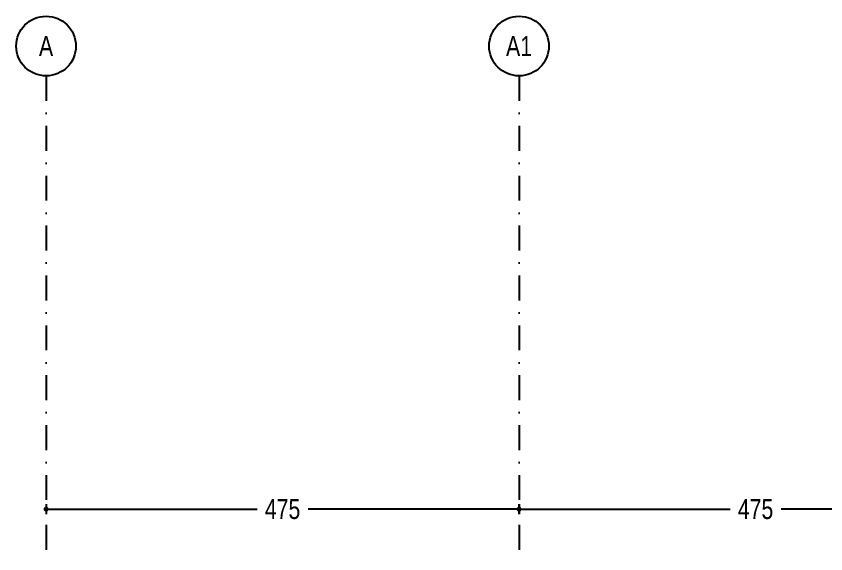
# Model space of a CAD drawing. Header units: centimetres. Extents: x 77182 to 116086, y 20619 to 33555.
# Drawn here: x 81729 to 82542, y 22970 to 23510 of the extents above; entities that cross this region are included whole.
import ezdxf
from ezdxf.enums import TextEntityAlignment as Align

# ---------------------------------------------------------------- set-up
doc = ezdxf.new("R2010")
doc.units = ezdxf.units.CM
doc.header["$LTSCALE"] = 100
doc.linetypes.add('DASHDOT2', pattern=[0.5, 0.25, -0.125, 0, -0.125])
doc.layers.add('A-ANNO-DIMS', color=187, linetype='Continuous')
doc.layers.add('A-ANNO-GRID', color=155, linetype='DASHDOT2')
doc.styles.add('Fields_100', font='act_simplex.shx', dxfattribs={"width": 0.8, "height": 20})
doc.dimstyles.new('FIELDS_100', dxfattribs={"dimscale": 0, "dimtxt": 20, "dimasz": 5, "dimexe": 5, "dimexo": 5, "dimgap": 5, "dimtad": 0, "dimdec": 0, "dimzin": 0, "dimdsep": 46, "dimtxsty": 'Fields_100', "dimblk": 'DOT', "dimcen": 0.09, "dimclrt": 50, "dimadec": 0, "dimazin": 0, "dimtfac": 1, "dimtdec": 0, "dimtix": 1, "dimtofl": 0, "dimtmove": 1, "dimatfit": 3, "dimfxl": 5, "dimfxlon": 1, "dimtolj": 1, "dimtzin": 0, "dimarcsym": 0})

# ---------------------------------------------------------------- blocks, each defined once
blk = doc.blocks.new('_Dot')
at = {"color": 0, "linetype": 'ByBlock', "lineweight": -2}
blk.add_line((-0.5, 0), (-1, 0), dxfattribs=at)
at = {"color": 0, "linetype": 'ByBlock', "const_width": 0.5}
blk.add_lwpolyline([(-0.25, 0, 1), (0.25, 0, 1)], format="xyb", close=True, dxfattribs=at)
blk = doc.blocks.new('*D92')
at = {"layer": 'A-ANNO-DIMS', "color": 0, "lineweight": -2, "transparency": 16777216}
for p, q in [((81759.07, 23020.25), (81759.07, 23010.25)), ((82234.07, 23020.25), (82234.07, 23010.25)), ((81764.07, 23015.25), (81971, 23015.25)), ((82229.07, 23015.25), (82022.14, 23015.25))]:
    blk.add_line(p, q, dxfattribs=at)
at = {"layer": 'DEFPOINTS', "color": 0, "transparency": 16777216}
for p in [(81759.07, 23450.33), (82234.07, 23450.33), (82234.07, 23015.25)]:
    blk.add_point(p, dxfattribs=at)
at = {"layer": 'A-ANNO-DIMS', "color": 0, "lineweight": -2, "transparency": 16777216, "xscale": 5, "yscale": 5, "zscale": 5, "rotation": 180}
blk.add_blockref('_Dot', (81759.07, 23015.25), dxfattribs=at)
at = {"layer": 'A-ANNO-DIMS', "color": 0, "lineweight": -2, "transparency": 16777216, "xscale": 5, "yscale": 5, "zscale": 5}
blk.add_blockref('_Dot', (82234.07, 23015.25), dxfattribs=at)
at = {"layer": 'A-ANNO-DIMS', "color": 50, "transparency": 16777216, "insert": (81996.57, 23015.25), "char_height": 20, "attachment_point": 5, "style": 'Fields_100'}
blk.add_mtext('\\A1;475', dxfattribs=at)
blk = doc.blocks.new('*D76')
at = {"layer": 'A-ANNO-DIMS', "color": 0, "lineweight": -2, "transparency": 16777216}
for p, q in [((82234.07, 23010.25), (82234.07, 23020.25)), ((82709.07, 23020.25), (82709.07, 23010.25)), ((82239.07, 23015.25), (82446, 23015.25)), ((82704.07, 23015.25), (82497.14, 23015.25))]:
    blk.add_line(p, q, dxfattribs=at)
at = {"layer": 'DEFPOINTS', "color": 0, "transparency": 16777216}
for p in [(82709.07, 23215.25), (82709.07, 23015.25), (82234.07, 22980.16)]:
    blk.add_point(p, dxfattribs=at)
at = {"layer": 'A-ANNO-DIMS', "color": 0, "lineweight": -2, "transparency": 16777216, "xscale": 5, "yscale": 5, "zscale": 5, "rotation": 180}
blk.add_blockref('_Dot', (82234.07, 23015.25), dxfattribs=at)
at = {"layer": 'A-ANNO-DIMS', "color": 0, "lineweight": -2, "transparency": 16777216, "xscale": 5, "yscale": 5, "zscale": 5}
blk.add_blockref('_Dot', (82709.07, 23015.25), dxfattribs=at)
at = {"layer": 'A-ANNO-DIMS', "color": 50, "transparency": 16777216, "insert": (82471.57, 23015.25), "char_height": 20, "attachment_point": 5, "style": 'Fields_100'}
blk.add_mtext('\\A1;475', dxfattribs=at)

msp = doc.modelspace()

# ---------------------------------------------------------------- linework, layer by layer
at = {"layer": 'A-ANNO-GRID'}
for p, q in [((81759.07, 23450.33), (81759.07, 21881.86)), ((82234.07, 23450.33), (82234.07, 21881.86))]:
    msp.add_line(p, q, dxfattribs=at)
at = {"layer": 'A-ANNO-GRID', "linetype": 'Continuous', "ltscale": 10}
for centre in [(81759.07, 23480.33), (82234.07, 23480.33)]:
    msp.add_circle(centre, 30, dxfattribs=at)

# ---------------------------------------------------------------- texts
at = {"layer": 'A-ANNO-GRID', "color": 50, "style": 'Fields_100', "width": 0.8}
for s, p in [('A', (81759.07, 23480.33)), ('A1', (82234.07, 23480.33))]:
    msp.add_text(s, height=20, dxfattribs=at).set_placement(p, align=Align.MIDDLE_CENTER)

# ---------------------------------------------------------------- dimensions: what is measured, and where the dimension line sits
at = {"layer": 'A-ANNO-DIMS'}
for base, p1, p2, picture, middle in [((82234.07, 23015.25), (81759.07, 23450.33), (82234.07, 23450.33), '*D92', (81996.57, 23015.25)), ((82709.07, 23015.25), (82234.07, 22980.16), (82709.07, 23215.25), '*D76', (82471.57, 23015.25))]:
    dim = msp.add_linear_dim(base=base, p1=p1, p2=p2, dimstyle='FIELDS_100', override={"dimscale": 1}, dxfattribs=at)
    dim.commit()
    dim.dimension.update_dxf_attribs({"geometry": picture, "text_midpoint": middle})

doc.saveas('drawing.dxf')
